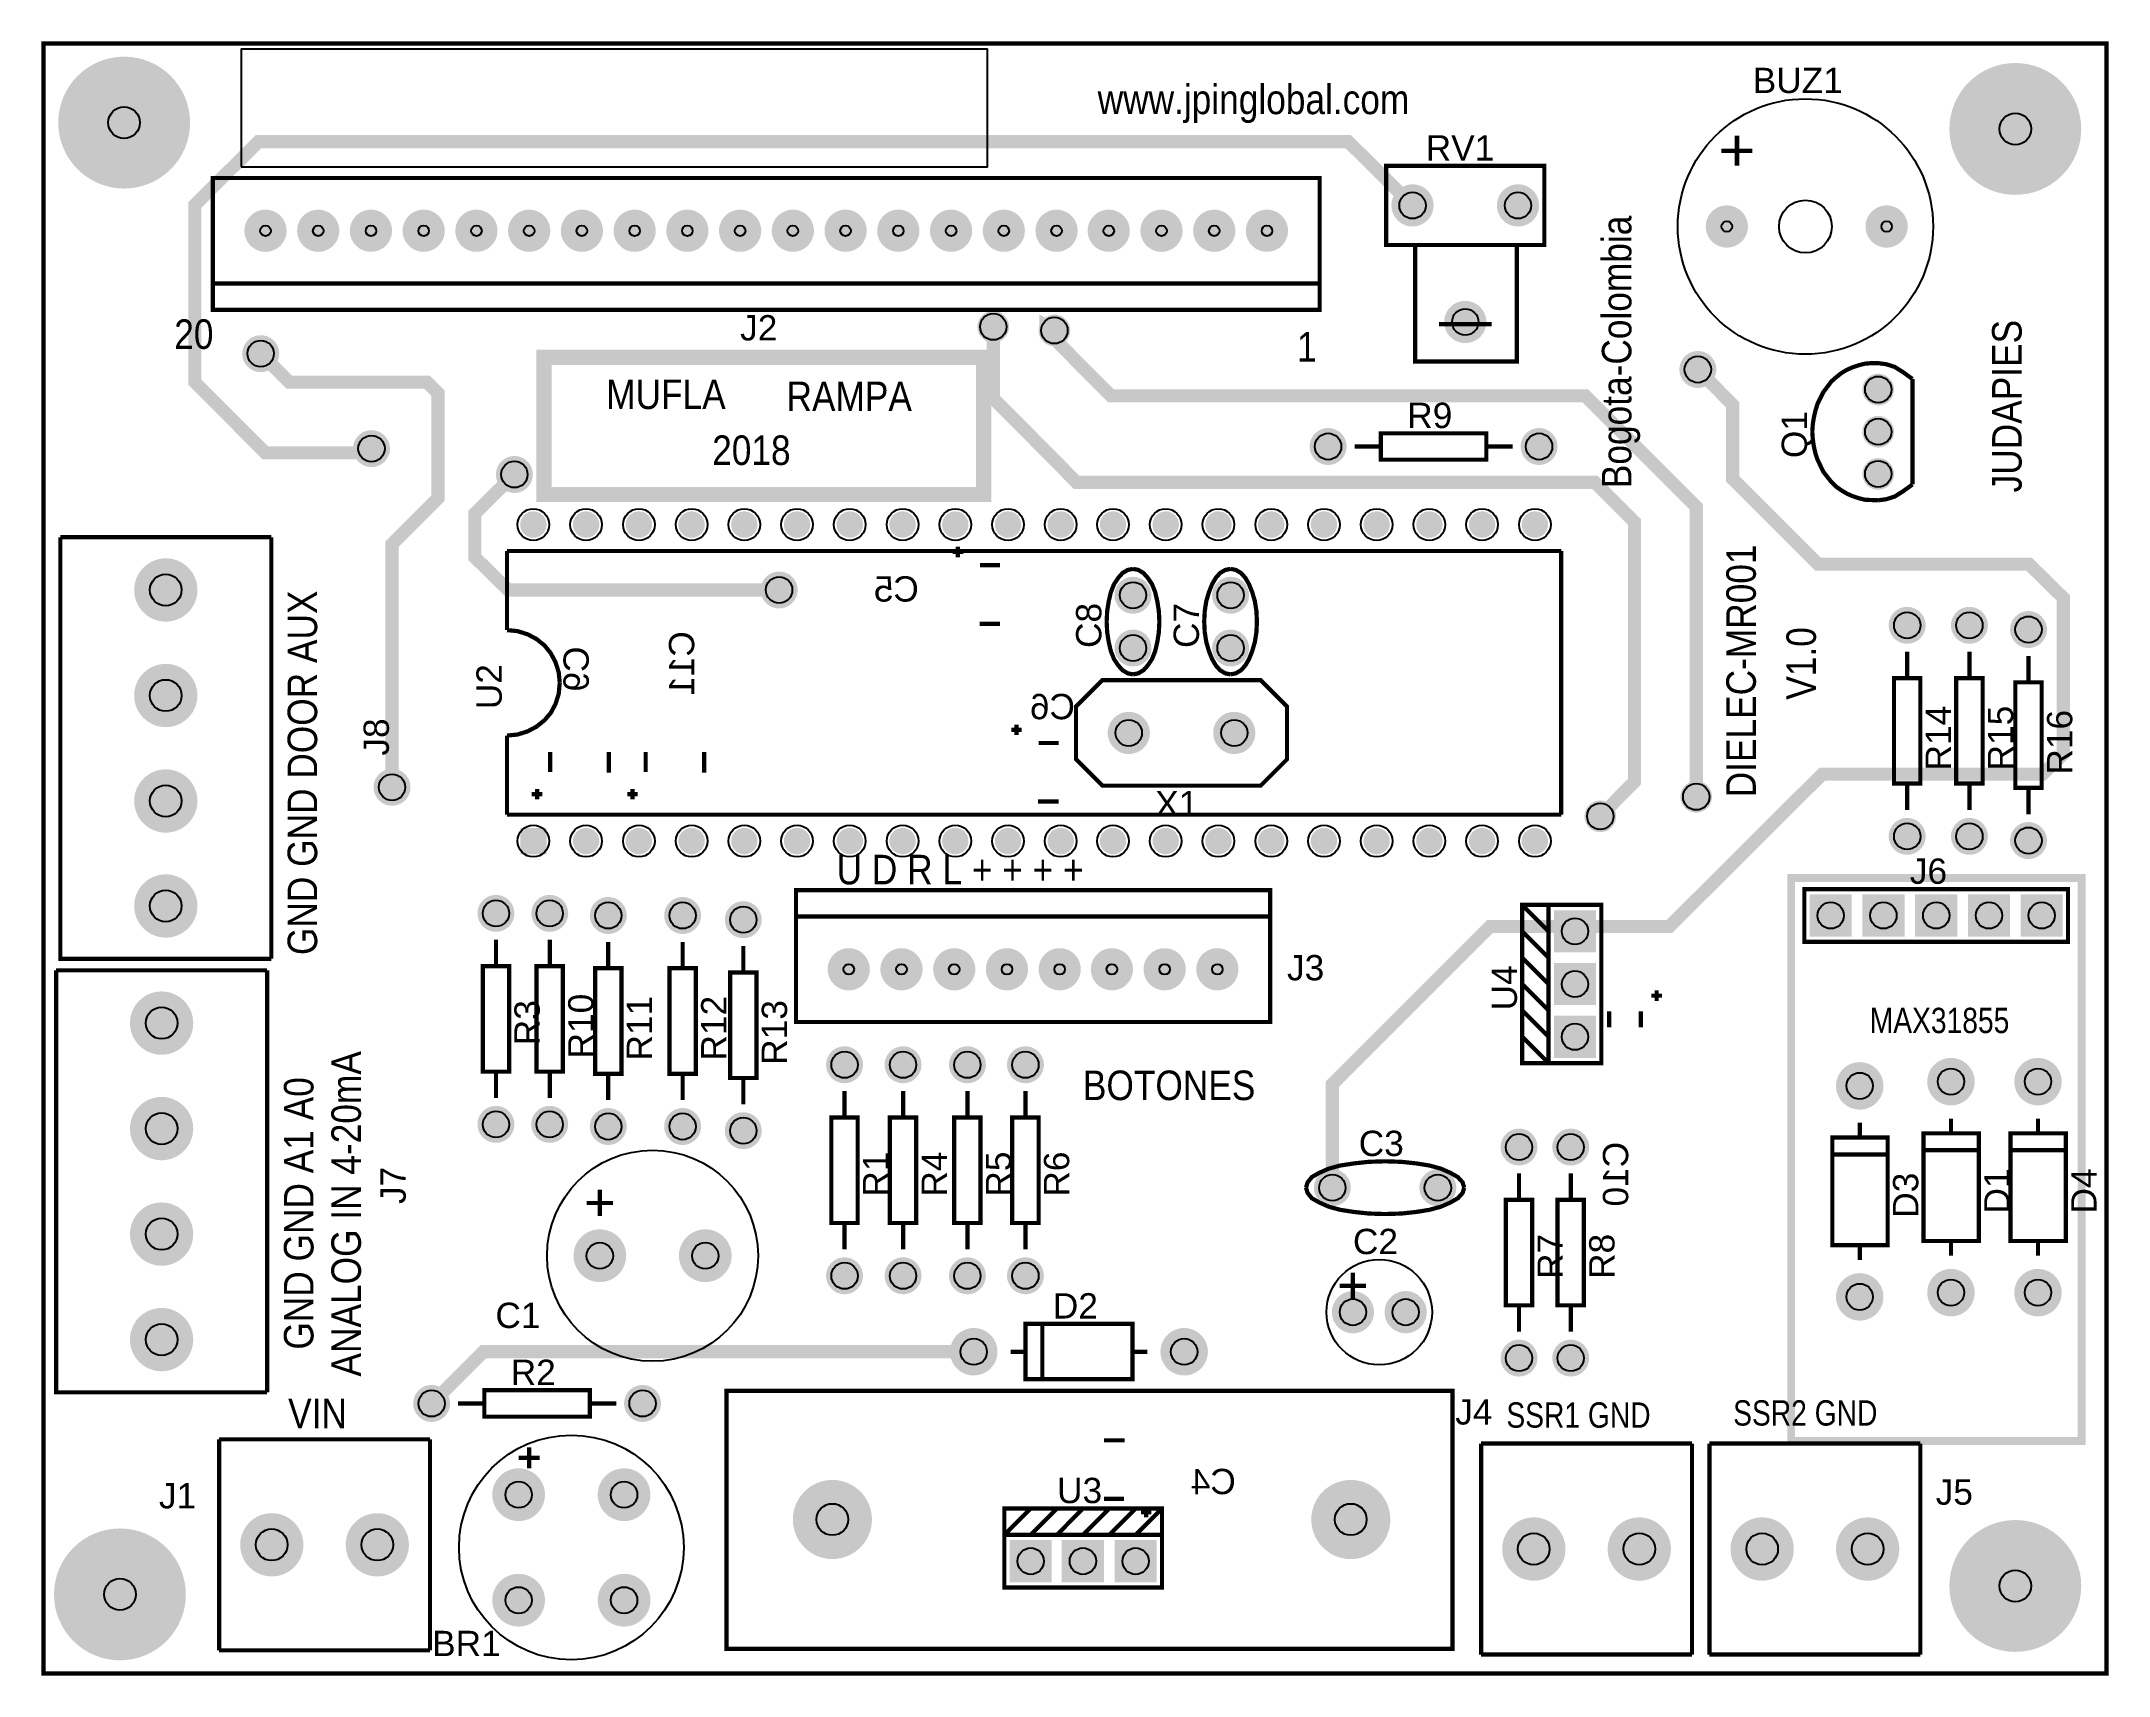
# Model space of a CAD drawing. Header units: inches. Extents: x -1.96 to 1.96, y -1.55 to 1.55.
import ezdxf

# ---------------------------------------------------------------- set-up
doc = ezdxf.new("R2010")
doc.units = ezdxf.units.IN
doc.layers.get('0').update_dxf_attribs({"linetype": 'CONTINUOUS'})

# ---------------------------------------------------------------- blocks, each defined once
blk = doc.blocks.new('EPAD')
at = {"const_width": 0.5}
blk.add_lwpolyline([(-0.25, 0, 1), (0.25, 0, 1)], format="xyb", close=True, dxfattribs=at)
blk = doc.blocks.new('RPAD')
blk.add_trace([(-0.5, -0.5), (-0.5, 0.5), (0.5, -0.5), (0.5, 0.5)])

msp = doc.modelspace()

# ---------------------------------------------------------------- linework, layer by layer
for points, const_width in [([(-1.956, -1.545), (1.956, -1.545), (1.956, 1.545), (-1.956, 1.545), (-1.956, -1.545)], 0.008), ([(-1.334, 0.777), (-1.338, 0.769), (-1.535, 0.769), (-1.669, 0.903), (-1.669, 1.239), (-1.548, 1.359), (0.518, 1.359), (0.64, 1.238)], 0.025), ([(-1.635, 1.04), (0.464, 1.04), (0.464, 1.29), (-1.635, 1.29), (-1.635, 1.04)], 0.008), ([(0.59, 1.163), (0.89, 1.163), (0.89, 1.313), (0.59, 1.313), (0.59, 1.163)], 0.008), ([(0.645, 0.942), (0.838, 0.942), (0.838, 1.163), (0.645, 1.163), (0.645, 0.942)], 0.008), ([(0.464, 1.09), (-1.635, 1.09)], 0.008), ([(-0.155, 1.008), (-0.155, 0.872), (-0.093, 0.81), (0.003, 0.713), (0.986, 0.713), (0.999, 0.7), (1.061, 0.638), (1.061, 0.146), (0.996, 0.08)], 0.025), ([(1.178, 0.117), (1.178, 0.667), (0.968, 0.877), (0.068, 0.877), (-0.055, 1.001), (-0.055, 1.01), (-0.039, 1.001)], 0.025), ([(0.79, 1.013), (0.69, 1.013)], 0.008), ([(-1.295, 0.135), (-1.295, 0.596), (-1.208, 0.683), (-1.208, 0.882), (-1.229, 0.903), (-1.49, 0.903), (-1.544, 0.957)], 0.025), ([(-1.007, 0.69), (-0.173, 0.69), (-0.173, 0.95), (-1.007, 0.95), (-1.007, 0.69)], 0.029), ([(1.523, 0.939), (1.51, 0.939), (1.498, 0.938), (1.486, 0.935), (1.474, 0.931), (1.463, 0.926), (1.453, 0.92), (1.443, 0.912), (1.434, 0.904), (1.419, 0.884), (1.408, 0.862), (1.404, 0.849), (1.401, 0.836), (1.399, 0.823), (1.398, 0.809)], 0.008), ([(1.523, 0.939), (1.538, 0.937), (1.554, 0.932), (1.57, 0.922), (1.588, 0.909)], 0.008), ([(0.915, -0.129), (1.127, -0.129), (1.417, 0.16), (1.835, 0.16), (1.874, 0.198), (1.874, 0.494), (1.809, 0.558), (1.409, 0.558), (1.247, 0.72), (1.247, 0.86), (1.181, 0.927)], 0.025), ([(1.588, 0.709), (1.588, 0.909)], 0.008), ([(0.53, 0.781), (0.58, 0.781)], 0.008), ([(0.58, 0.756), (0.78, 0.756), (0.78, 0.806), (0.58, 0.806), (0.58, 0.756)], 0.008), ([(0.78, 0.781), (0.83, 0.781)], 0.008), ([(1.523, 0.679), (1.498, 0.68), (1.486, 0.683), (1.474, 0.687), (1.463, 0.692), (1.453, 0.698), (1.443, 0.705), (1.434, 0.714), (1.419, 0.733), (1.408, 0.756), (1.404, 0.768), (1.401, 0.781), (1.399, 0.795), (1.398, 0.809)], 0.008), ([(-0.561, 0.509), (-1.075, 0.509), (-1.138, 0.571), (-1.138, 0.654), (-1.063, 0.728)], 0.025), ([(1.523, 0.679), (1.538, 0.681), (1.554, 0.686), (1.57, 0.696), (1.588, 0.709)], 0.008), ([(-1.524, 0.609), (-1.924, 0.609)], 0.008), ([(-1.524, -0.19), (-1.924, -0.19), (-1.924, 0.609)], 0.008), ([(-1.524, 0.609), (-1.524, -0.19)], 0.008), ([(-0.222, 0.571), (-0.222, 0.591)], 0.008), ([(-1.077, 0.433), (-1.077, 0.583)], 0.008), ([(-1.077, 0.583), (0.922, 0.583)], 0.008), ([(-0.212, 0.581), (-0.232, 0.581)], 0.008), ([(-0.142, 0.556), (-0.18, 0.556)], 0.008), ([(0.11, 0.549), (0.1, 0.547), (0.09, 0.541), (0.082, 0.532), (0.074, 0.52), (0.068, 0.505), (0.064, 0.488), (0.061, 0.469), (0.06, 0.449)], 0.008), ([(0.11, 0.549), (0.12, 0.547), (0.13, 0.541), (0.138, 0.532), (0.146, 0.52), (0.152, 0.505), (0.156, 0.488), (0.159, 0.469), (0.16, 0.449)], 0.008), ([(0.295, 0.549), (0.285, 0.547), (0.275, 0.541), (0.267, 0.532), (0.26, 0.52), (0.254, 0.505), (0.249, 0.488), (0.246, 0.469), (0.245, 0.449)], 0.008), ([(0.295, 0.549), (0.305, 0.547), (0.315, 0.541), (0.323, 0.532), (0.33, 0.52), (0.336, 0.505), (0.341, 0.488), (0.344, 0.469), (0.345, 0.449)], 0.008), ([(0.922, 0.583), (0.922, 0.083)], 0.008), ([(-0.977, 0.333), (-0.979, 0.353), (-0.985, 0.372), (-0.994, 0.389), (-1.006, 0.404), (-1.021, 0.416), (-1.038, 0.425), (-1.057, 0.431), (-1.077, 0.433)], 0.008), ([(-0.142, 0.445), (-0.181, 0.445)], 0.008), ([(0.11, 0.349), (0.1, 0.351), (0.09, 0.357), (0.082, 0.366), (0.074, 0.378), (0.068, 0.393), (0.064, 0.41), (0.061, 0.429), (0.06, 0.449)], 0.008), ([(0.11, 0.349), (0.12, 0.351), (0.13, 0.357), (0.138, 0.366), (0.146, 0.378), (0.152, 0.393), (0.156, 0.41), (0.159, 0.429), (0.16, 0.449)], 0.008), ([(0.295, 0.349), (0.285, 0.351), (0.275, 0.357), (0.267, 0.366), (0.26, 0.378), (0.254, 0.393), (0.249, 0.41), (0.246, 0.429), (0.245, 0.449)], 0.008), ([(0.295, 0.349), (0.305, 0.351), (0.315, 0.357), (0.323, 0.366), (0.33, 0.378), (0.336, 0.393), (0.341, 0.41), (0.344, 0.429), (0.345, 0.449)], 0.008), ([(1.578, 0.392), (1.578, 0.342)], 0.008), ([(1.696, 0.392), (1.696, 0.342)], 0.008), ([(1.808, 0.384), (1.808, 0.334)], 0.008), ([(-0.977, 0.333), (-0.979, 0.312), (-0.985, 0.293), (-0.994, 0.276), (-1.006, 0.262), (-1.021, 0.25), (-1.038, 0.241), (-1.057, 0.235), (-1.077, 0.233)], 0.008), ([(0.352, 0.138), (0.052, 0.138), (0.002, 0.188), (0.002, 0.288), (0.052, 0.338), (0.352, 0.338), (0.402, 0.288), (0.402, 0.188), (0.352, 0.138)], 0.008), ([(1.553, 0.142), (1.603, 0.142), (1.603, 0.342), (1.553, 0.342), (1.553, 0.142)], 0.008), ([(1.671, 0.142), (1.721, 0.142), (1.721, 0.342), (1.671, 0.342), (1.671, 0.142)], 0.008), ([(1.783, 0.134), (1.833, 0.134), (1.833, 0.334), (1.783, 0.334), (1.783, 0.134)], 0.008), ([(-1.077, 0.083), (-1.077, 0.233)], 0.008), ([(-0.101, 0.244), (-0.121, 0.244)], 0.008), ([(-0.111, 0.234), (-0.111, 0.254)], 0.008), ([(-0.995, 0.202), (-0.995, 0.164)], 0.008), ([(-0.884, 0.202), (-0.884, 0.163)], 0.008), ([(-0.814, 0.202), (-0.814, 0.164)], 0.008), ([(-0.703, 0.202), (-0.703, 0.163)], 0.008), ([(-0.031, 0.219), (-0.069, 0.219)], 0.008), ([(-1.01, 0.122), (-1.03, 0.122)], 0.008), ([(-1.02, 0.132), (-1.02, 0.112)], 0.008), ([(-0.829, 0.122), (-0.849, 0.122)], 0.008), ([(-0.839, 0.132), (-0.839, 0.112)], 0.008), ([(1.578, 0.142), (1.578, 0.092)], 0.008), ([(1.696, 0.142), (1.696, 0.092)], 0.008), ([(1.808, 0.134), (1.808, 0.084)], 0.008), ([(-1.077, 0.083), (0.922, 0.083)], 0.008), ([(-0.031, 0.108), (-0.07, 0.108)], 0.008), ([(1.358, -1.104), (1.909, -1.104), (1.909, -0.037), (1.358, -0.037), (1.358, -1.104)], 0.015), ([(-0.529, -0.31), (0.37, -0.31), (0.37, -0.06), (-0.529, -0.06), (-0.529, -0.31)], 0.008), ([(1.383, -0.158), (1.883, -0.158), (1.883, -0.058), (1.383, -0.058), (1.383, -0.158)], 0.008), ([(-0.529, -0.11), (0.37, -0.11)], 0.008), ([(0.488, -0.624), (0.488, -0.428), (0.787, -0.129), (0.915, -0.129), (0.919, -0.134), (0.948, -0.138)], 0.025), ([(0.898, -0.388), (0.998, -0.388), (0.998, -0.088), (0.898, -0.088), (0.898, -0.388), (0.848, -0.388), (0.848, -0.088), (0.898, -0.088)], 0.008), ([(0.898, -0.138), (0.848, -0.088)], 0.008), ([(-1.098, -0.154), (-1.098, -0.204)], 0.008), ([(-0.996, -0.154), (-0.996, -0.204)], 0.008), ([(-0.885, -0.158), (-0.885, -0.208)], 0.008), ([(-0.744, -0.158), (-0.744, -0.208)], 0.008), ([(0.898, -0.188), (0.848, -0.138)], 0.008), ([(-0.629, -0.166), (-0.629, -0.216)], 0.008), ([(0.898, -0.238), (0.848, -0.188)], 0.008), ([(-1.532, -0.212), (-1.932, -0.212)], 0.008), ([(-1.532, -1.012), (-1.932, -1.012), (-1.932, -0.212)], 0.008), ([(-1.532, -0.212), (-1.532, -1.012)], 0.008), ([(-1.123, -0.404), (-1.073, -0.404), (-1.073, -0.204), (-1.123, -0.204), (-1.123, -0.404)], 0.008), ([(-1.021, -0.404), (-0.971, -0.404), (-0.971, -0.204), (-1.021, -0.204), (-1.021, -0.404)], 0.008), ([(-0.91, -0.408), (-0.86, -0.408), (-0.86, -0.208), (-0.91, -0.208), (-0.91, -0.408)], 0.008), ([(-0.769, -0.408), (-0.719, -0.408), (-0.719, -0.208), (-0.769, -0.208), (-0.769, -0.408)], 0.008), ([(-0.654, -0.416), (-0.604, -0.416), (-0.604, -0.216), (-0.654, -0.216), (-0.654, -0.416)], 0.008), ([(0.898, -0.288), (0.848, -0.238)], 0.008), ([(1.113, -0.26), (1.093, -0.26)], 0.008), ([(1.103, -0.27), (1.103, -0.25)], 0.008), ([(0.898, -0.338), (0.848, -0.288)], 0.008), ([(1.013, -0.32), (1.013, -0.29)], 0.008), ([(1.073, -0.32), (1.073, -0.29)], 0.008), ([(0.898, -0.388), (0.848, -0.338)], 0.008), ([(-1.098, -0.404), (-1.098, -0.454)], 0.008), ([(-0.996, -0.404), (-0.996, -0.454)], 0.008), ([(-0.885, -0.408), (-0.885, -0.458)], 0.008), ([(-0.744, -0.408), (-0.744, -0.458)], 0.008), ([(-0.629, -0.416), (-0.629, -0.466)], 0.008), ([(-0.437, -0.441), (-0.437, -0.491)], 0.008), ([(-0.326, -0.441), (-0.326, -0.491)], 0.008), ([(-0.204, -0.441), (-0.204, -0.491)], 0.008), ([(-0.094, -0.441), (-0.094, -0.491)], 0.008), ([(-0.462, -0.691), (-0.412, -0.691), (-0.412, -0.491), (-0.462, -0.491), (-0.462, -0.691)], 0.008), ([(-0.351, -0.691), (-0.301, -0.691), (-0.301, -0.491), (-0.351, -0.491), (-0.351, -0.691)], 0.008), ([(-0.229, -0.691), (-0.179, -0.691), (-0.179, -0.491), (-0.229, -0.491), (-0.229, -0.691)], 0.008), ([(-0.119, -0.691), (-0.069, -0.691), (-0.069, -0.491), (-0.119, -0.491), (-0.119, -0.691)], 0.008), ([(1.488, -0.501), (1.488, -0.529)], 0.008), ([(1.661, -0.493), (1.661, -0.521)], 0.008), ([(1.826, -0.493), (1.826, -0.521)], 0.008), ([(1.436, -0.733), (1.541, -0.733), (1.541, -0.529), (1.436, -0.529), (1.436, -0.733)], 0.008), ([(1.609, -0.725), (1.714, -0.725), (1.714, -0.521), (1.609, -0.521), (1.609, -0.725)], 0.008), ([(1.774, -0.725), (1.879, -0.725), (1.879, -0.521), (1.774, -0.521), (1.774, -0.725)], 0.008), ([(0.438, -0.624), (0.441, -0.614), (0.449, -0.604), (0.463, -0.596), (0.481, -0.588), (0.503, -0.582), (0.529, -0.578), (0.557, -0.575), (0.588, -0.574)], 0.008), ([(0.738, -0.624), (0.735, -0.614), (0.726, -0.604), (0.712, -0.596), (0.694, -0.588), (0.672, -0.582), (0.647, -0.578), (0.619, -0.575), (0.588, -0.574)], 0.008), ([(1.54, -0.561), (1.437, -0.561)], 0.008), ([(1.713, -0.553), (1.61, -0.553)], 0.008), ([(1.878, -0.553), (1.775, -0.553)], 0.008), ([(-0.901, -0.628), (-0.901, -0.678)], 0.008), ([(0.438, -0.624), (0.441, -0.634), (0.449, -0.644), (0.463, -0.652), (0.481, -0.66), (0.503, -0.666), (0.529, -0.67), (0.557, -0.673), (0.588, -0.674)], 0.008), ([(0.738, -0.624), (0.735, -0.634), (0.726, -0.644), (0.712, -0.652), (0.694, -0.66), (0.672, -0.666), (0.647, -0.67), (0.619, -0.673), (0.588, -0.674)], 0.008), ([(0.842, -0.597), (0.842, -0.647)], 0.008), ([(0.94, -0.597), (0.94, -0.647)], 0.008), ([(-0.926, -0.653), (-0.876, -0.653)], 0.008), ([(0.817, -0.847), (0.867, -0.847), (0.867, -0.647), (0.817, -0.647), (0.817, -0.847)], 0.008), ([(0.915, -0.847), (0.965, -0.847), (0.965, -0.647), (0.915, -0.647), (0.915, -0.847)], 0.008), ([(-0.437, -0.691), (-0.437, -0.741)], 0.008), ([(-0.326, -0.691), (-0.326, -0.741)], 0.008), ([(-0.204, -0.691), (-0.204, -0.741)], 0.008), ([(-0.094, -0.691), (-0.094, -0.741)], 0.008), ([(1.488, -0.733), (1.488, -0.761)], 0.008), ([(1.661, -0.725), (1.661, -0.753)], 0.008), ([(1.826, -0.725), (1.826, -0.753)], 0.008), ([(0.527, -0.785), (0.527, -0.835)], 0.008), ([(0.502, -0.81), (0.552, -0.81)], 0.008), ([(0.842, -0.847), (0.842, -0.897)], 0.008), ([(0.94, -0.847), (0.94, -0.897)], 0.008), ([(-0.094, -0.987), (0.109, -0.987), (0.109, -0.882), (-0.094, -0.882), (-0.094, -0.987)], 0.008), ([(-0.062, -0.883), (-0.062, -0.986)], 0.008), ([(-0.192, -0.935), (-1.122, -0.935), (-1.22, -1.033)], 0.025), ([(-0.122, -0.935), (-0.094, -0.935)], 0.008), ([(0.109, -0.935), (0.137, -0.935)], 0.008), ([(-1.12, -1.058), (-0.92, -1.058), (-0.92, -1.008), (-1.12, -1.008), (-1.12, -1.058)], 0.008), ([(-0.661, -1.498), (0.716, -1.498), (0.716, -1.009), (-0.661, -1.009), (-0.661, -1.498)], 0.008), ([(-1.17, -1.033), (-1.12, -1.033)], 0.008), ([(-0.92, -1.033), (-0.87, -1.033)], 0.008), ([(-1.623, -1.101), (-1.623, -1.501)], 0.008), ([(-1.623, -1.101), (-1.223, -1.101)], 0.008), ([(-1.223, -1.101), (-1.223, -1.501)], 0.008), ([(-1.055, -1.136), (-1.015, -1.136)], 0.008), ([(-1.035, -1.116), (-1.035, -1.156)], 0.008), ([(0.055, -1.103), (0.094, -1.103)], 0.008), ([(0.77, -1.109), (0.77, -1.509)], 0.008), ([(0.77, -1.109), (1.17, -1.109)], 0.008), ([(1.17, -1.109), (1.17, -1.509)], 0.008), ([(1.203, -1.109), (1.203, -1.509)], 0.008), ([(1.203, -1.109), (1.603, -1.109)], 0.008), ([(1.603, -1.109), (1.603, -1.509)], 0.008), ([(0.055, -1.214), (0.093, -1.214)], 0.008), ([(-0.134, -1.282), (-0.134, -1.232), (0.165, -1.232), (0.165, -1.282)], 0.008), ([(-0.134, -1.282), (-0.084, -1.232)], 0.008), ([(-0.084, -1.282), (-0.034, -1.232)], 0.008), ([(-0.034, -1.282), (0.015, -1.232)], 0.008), ([(0.015, -1.282), (0.065, -1.232)], 0.008), ([(0.065, -1.282), (0.115, -1.232)], 0.008), ([(0.115, -1.282), (0.165, -1.232)], 0.008), ([(0.125, -1.239), (0.145, -1.239)], 0.008), ([(0.135, -1.229), (0.135, -1.249)], 0.008), ([(-0.134, -1.382), (0.165, -1.382), (0.165, -1.282), (-0.134, -1.282), (-0.134, -1.382)], 0.008), ([(-1.623, -1.501), (-1.223, -1.501)], 0.008), ([(0.77, -1.509), (1.17, -1.509)], 0.008), ([(1.203, -1.509), (1.603, -1.509)], 0.008)]:
    msp.add_lwpolyline(points, dxfattribs=dict(const_width=const_width))
msp.add_lwpolyline([(-1.581, 1.311), (-0.166, 1.311), (-0.166, 1.534), (-1.581, 1.534), (-1.581, 1.311)])
for centre, radius in [((-1.803, 1.395), 0.03), ((1.783, 1.383), 0.03), ((0.64, 1.238), 0.025), ((0.84, 1.238), 0.025), ((-1.535, 1.19), 0.01), ((-1.435, 1.19), 0.01), ((-1.335, 1.19), 0.01), ((-1.235, 1.19), 0.01), ((-1.135, 1.19), 0.01), ((-1.035, 1.19), 0.01), ((-0.935, 1.19), 0.01), ((-0.835, 1.19), 0.01), ((-0.735, 1.19), 0.01), ((-0.635, 1.19), 0.01), ((-0.535, 1.19), 0.01), ((-0.435, 1.19), 0.01), ((-0.335, 1.19), 0.01), ((-0.235, 1.19), 0.01), ((-0.135, 1.19), 0.01), ((-0.035, 1.19), 0.01), ((0.064, 1.19), 0.01), ((0.164, 1.19), 0.01), ((0.264, 1.19), 0.01), ((0.364, 1.19), 0.01), ((1.236, 1.198), 0.01), ((1.539, 1.198), 0.01), ((-0.155, 1.008), 0.025), ((-0.039, 1.001), 0.025), ((0.74, 1.017), 0.025), ((-1.544, 0.957), 0.025), ((1.181, 0.927), 0.025), ((1.523, 0.889), 0.025), ((1.523, 0.809), 0.025), ((-1.334, 0.777), 0.025), ((0.48, 0.781), 0.025), ((0.88, 0.781), 0.025), ((-1.063, 0.728), 0.025), ((1.523, 0.729), 0.025), ((-1.027, 0.633), 0.03), ((-0.927, 0.633), 0.03), ((-0.827, 0.633), 0.03), ((-0.727, 0.633), 0.03), ((-0.627, 0.633), 0.03), ((-0.527, 0.633), 0.03), ((-0.427, 0.633), 0.03), ((-0.327, 0.633), 0.03), ((-0.227, 0.633), 0.03), ((-0.127, 0.633), 0.03), ((-0.027, 0.633), 0.03), ((0.072, 0.633), 0.03), ((0.172, 0.633), 0.03), ((0.272, 0.633), 0.03), ((0.372, 0.633), 0.03), ((0.472, 0.633), 0.03), ((0.572, 0.633), 0.03), ((0.672, 0.633), 0.03), ((0.772, 0.633), 0.03), ((0.872, 0.633), 0.03), ((-1.724, 0.509), 0.03), ((-0.561, 0.509), 0.025), ((0.11, 0.499), 0.025), ((0.295, 0.499), 0.025), ((1.578, 0.442), 0.025), ((1.696, 0.442), 0.025), ((1.808, 0.434), 0.025), ((0.11, 0.399), 0.025), ((0.295, 0.399), 0.025), ((-1.724, 0.309), 0.03), ((0.102, 0.238), 0.025), ((0.302, 0.238), 0.025), ((-1.295, 0.135), 0.025), ((-1.724, 0.109), 0.03), ((1.178, 0.117), 0.025), ((0.996, 0.08), 0.025), ((-1.027, 0.033), 0.03), ((-0.927, 0.033), 0.03), ((-0.827, 0.033), 0.03), ((-0.727, 0.033), 0.03), ((-0.627, 0.033), 0.03), ((-0.527, 0.033), 0.03), ((-0.427, 0.033), 0.03), ((-0.327, 0.033), 0.03), ((-0.227, 0.033), 0.03), ((-0.127, 0.033), 0.03), ((-0.027, 0.033), 0.03), ((0.072, 0.033), 0.03), ((0.172, 0.033), 0.03), ((0.272, 0.033), 0.03), ((0.372, 0.033), 0.03), ((0.472, 0.033), 0.03), ((0.572, 0.033), 0.03), ((0.672, 0.033), 0.03), ((0.772, 0.033), 0.03), ((0.872, 0.033), 0.03), ((1.578, 0.042), 0.025), ((1.696, 0.042), 0.025), ((1.808, 0.034), 0.025), ((-1.724, -0.09), 0.03), ((-1.098, -0.104), 0.025), ((-0.996, -0.104), 0.025), ((-0.885, -0.108), 0.025), ((-0.744, -0.108), 0.025), ((-0.629, -0.116), 0.025), ((0.948, -0.138), 0.025), ((1.433, -0.108), 0.025), ((1.533, -0.108), 0.025), ((1.633, -0.108), 0.025), ((1.733, -0.108), 0.025), ((1.833, -0.108), 0.025), ((-0.429, -0.21), 0.01), ((-0.329, -0.21), 0.01), ((-0.229, -0.21), 0.01), ((-0.129, -0.21), 0.01), ((-0.029, -0.21), 0.01), ((0.07, -0.21), 0.01), ((0.17, -0.21), 0.01), ((0.27, -0.21), 0.01), ((0.948, -0.238), 0.025), ((-1.732, -0.312), 0.03), ((0.948, -0.338), 0.025), ((-0.437, -0.391), 0.025), ((-0.326, -0.391), 0.025), ((-0.204, -0.391), 0.025), ((-0.094, -0.391), 0.025), ((1.488, -0.431), 0.025), ((1.661, -0.423), 0.025), ((1.826, -0.423), 0.025), ((-1.732, -0.512), 0.03), ((-1.098, -0.504), 0.025), ((-0.996, -0.504), 0.025), ((-0.885, -0.508), 0.025), ((-0.744, -0.508), 0.025), ((-0.629, -0.516), 0.025), ((0.842, -0.547), 0.025), ((0.94, -0.547), 0.025), ((0.488, -0.624), 0.025), ((0.688, -0.624), 0.025), ((-1.732, -0.712), 0.03), ((-0.901, -0.753), 0.025), ((-0.701, -0.753), 0.025), ((-0.437, -0.791), 0.025), ((-0.326, -0.791), 0.025), ((-0.204, -0.791), 0.025), ((-0.094, -0.791), 0.025), ((1.488, -0.831), 0.025), ((1.661, -0.823), 0.025), ((1.826, -0.823), 0.025), ((0.527, -0.86), 0.025), ((0.627, -0.86), 0.025), ((-1.732, -0.912), 0.03), ((-0.192, -0.935), 0.025), ((0.207, -0.935), 0.025), ((0.842, -0.947), 0.025), ((0.94, -0.947), 0.025), ((-1.22, -1.033), 0.025), ((-0.82, -1.033), 0.025), ((-1.055, -1.206), 0.025), ((-0.855, -1.206), 0.025), ((-0.46, -1.253), 0.03), ((0.523, -1.253), 0.03), ((-1.523, -1.301), 0.03), ((-1.323, -1.301), 0.03), ((0.87, -1.309), 0.03), ((1.07, -1.309), 0.03), ((1.303, -1.309), 0.03), ((1.503, -1.309), 0.03), ((-0.084, -1.332), 0.025), ((0.015, -1.332), 0.025), ((0.115, -1.332), 0.025), ((-1.811, -1.395), 0.03), ((1.783, -1.379), 0.03), ((-1.055, -1.406), 0.025), ((-0.855, -1.406), 0.025)]:
    msp.add_circle(centre, radius)
at = {"layer": '12632256'}
for centre, radius in [((1.385, 1.198), 0.242), ((1.385, 1.198), 0.05), ((-0.801, -0.753), 0.2), ((0.577, -0.86), 0.1), ((-0.955, -1.306), 0.213)]:
    msp.add_circle(centre, radius, dxfattribs=at)

# ---------------------------------------------------------------- block references
for name, p, xscale, yscale in [('EPAD', (-1.803, 1.395), 0.25, 0.25), ('EPAD', (1.783, 1.383), 0.25, 0.25), ('EPAD', (0.64, 1.238), 0.08, 0.08), ('EPAD', (0.84, 1.238), 0.08, 0.08), ('EPAD', (-1.535, 1.19), 0.08, 0.08), ('EPAD', (-1.435, 1.19), 0.08, 0.08), ('EPAD', (-1.335, 1.19), 0.08, 0.08), ('EPAD', (-1.235, 1.19), 0.08, 0.08), ('EPAD', (-1.135, 1.19), 0.08, 0.08), ('EPAD', (-1.035, 1.19), 0.08, 0.08), ('EPAD', (-0.935, 1.19), 0.08, 0.08), ('EPAD', (-0.835, 1.19), 0.08, 0.08), ('EPAD', (-0.735, 1.19), 0.08, 0.08), ('EPAD', (-0.635, 1.19), 0.08, 0.08), ('EPAD', (-0.535, 1.19), 0.08, 0.08), ('EPAD', (-0.435, 1.19), 0.08, 0.08), ('EPAD', (-0.335, 1.19), 0.08, 0.08), ('EPAD', (-0.235, 1.19), 0.08, 0.08), ('EPAD', (-0.135, 1.19), 0.08, 0.08), ('EPAD', (-0.035, 1.19), 0.08, 0.08), ('EPAD', (0.064, 1.19), 0.08, 0.08), ('EPAD', (0.164, 1.19), 0.08, 0.08), ('EPAD', (0.264, 1.19), 0.08, 0.08), ('EPAD', (0.364, 1.19), 0.08, 0.08), ('EPAD', (1.236, 1.198), 0.08, 0.08), ('EPAD', (1.539, 1.198), 0.08, 0.08), ('EPAD', (-0.155, 1.008), 0.06, 0.06), ('EPAD', (-0.039, 1.001), 0.06, 0.06), ('EPAD', (0.74, 1.017), 0.08, 0.08), ('EPAD', (-1.544, 0.957), 0.07, 0.07), ('EPAD', (1.181, 0.927), 0.07, 0.07), ('EPAD', (1.523, 0.889), 0.06, 0.06), ('EPAD', (1.523, 0.809), 0.06, 0.06), ('EPAD', (-1.334, 0.777), 0.07, 0.07), ('EPAD', (0.48, 0.781), 0.07, 0.07), ('EPAD', (0.88, 0.781), 0.07, 0.07), ('EPAD', (-1.063, 0.728), 0.07, 0.07), ('EPAD', (1.523, 0.729), 0.06, 0.06), ('EPAD', (-1.027, 0.633), 0.05, 0.05), ('EPAD', (-0.927, 0.633), 0.05, 0.05), ('EPAD', (-0.827, 0.633), 0.05, 0.05), ('EPAD', (-0.727, 0.633), 0.05, 0.05), ('EPAD', (-0.627, 0.633), 0.05, 0.05), ('EPAD', (-0.527, 0.633), 0.05, 0.05), ('EPAD', (-0.427, 0.633), 0.05, 0.05), ('EPAD', (-0.327, 0.633), 0.05, 0.05), ('EPAD', (-0.227, 0.633), 0.05, 0.05), ('EPAD', (-0.127, 0.633), 0.05, 0.05), ('EPAD', (-0.027, 0.633), 0.05, 0.05), ('EPAD', (0.072, 0.633), 0.05, 0.05), ('EPAD', (0.172, 0.633), 0.05, 0.05), ('EPAD', (0.272, 0.633), 0.05, 0.05), ('EPAD', (0.372, 0.633), 0.05, 0.05), ('EPAD', (0.472, 0.633), 0.05, 0.05), ('EPAD', (0.572, 0.633), 0.05, 0.05), ('EPAD', (0.672, 0.633), 0.05, 0.05), ('EPAD', (0.772, 0.633), 0.05, 0.05), ('EPAD', (0.872, 0.633), 0.05, 0.05), ('EPAD', (-1.724, 0.509), 0.12, 0.12), ('EPAD', (-0.561, 0.509), 0.07, 0.07), ('EPAD', (0.11, 0.499), 0.07, 0.07), ('EPAD', (0.295, 0.499), 0.07, 0.07), ('EPAD', (1.578, 0.442), 0.07, 0.07), ('EPAD', (1.696, 0.442), 0.07, 0.07), ('EPAD', (0.11, 0.399), 0.07, 0.07), ('EPAD', (0.295, 0.399), 0.07, 0.07), ('EPAD', (1.808, 0.434), 0.07, 0.07), ('EPAD', (-1.724, 0.309), 0.12, 0.12), ('EPAD', (0.102, 0.238), 0.08, 0.08), ('EPAD', (0.302, 0.238), 0.08, 0.08), ('EPAD', (-1.724, 0.109), 0.12, 0.12), ('EPAD', (-1.295, 0.135), 0.07, 0.07), ('EPAD', (1.178, 0.117), 0.06, 0.06), ('EPAD', (0.996, 0.08), 0.06, 0.06), ('RPAD', (-1.027, 0.033), 0.05, 0.05), ('EPAD', (-0.927, 0.033), 0.05, 0.05), ('EPAD', (-0.827, 0.033), 0.05, 0.05), ('EPAD', (-0.727, 0.033), 0.05, 0.05), ('EPAD', (-0.627, 0.033), 0.05, 0.05), ('EPAD', (-0.527, 0.033), 0.05, 0.05), ('EPAD', (-0.427, 0.033), 0.05, 0.05), ('EPAD', (-0.327, 0.033), 0.05, 0.05), ('EPAD', (-0.227, 0.033), 0.05, 0.05), ('EPAD', (-0.127, 0.033), 0.05, 0.05), ('EPAD', (-0.027, 0.033), 0.05, 0.05), ('EPAD', (0.072, 0.033), 0.05, 0.05), ('EPAD', (0.172, 0.033), 0.05, 0.05), ('EPAD', (0.272, 0.033), 0.05, 0.05), ('EPAD', (0.372, 0.033), 0.05, 0.05), ('EPAD', (0.472, 0.033), 0.05, 0.05), ('EPAD', (0.572, 0.033), 0.05, 0.05), ('EPAD', (0.672, 0.033), 0.05, 0.05), ('EPAD', (0.772, 0.033), 0.05, 0.05), ('EPAD', (0.872, 0.033), 0.05, 0.05), ('EPAD', (1.578, 0.042), 0.07, 0.07), ('EPAD', (1.696, 0.042), 0.07, 0.07), ('EPAD', (1.808, 0.034), 0.07, 0.07), ('EPAD', (-1.724, -0.09), 0.12, 0.12), ('EPAD', (-1.098, -0.104), 0.07, 0.07), ('EPAD', (-0.996, -0.104), 0.07, 0.07), ('EPAD', (-0.885, -0.108), 0.07, 0.07), ('EPAD', (-0.744, -0.108), 0.07, 0.07), ('RPAD', (1.433, -0.108), 0.08, 0.08), ('RPAD', (1.533, -0.108), 0.08, 0.08), ('RPAD', (1.633, -0.108), 0.08, 0.08), ('RPAD', (1.733, -0.108), 0.08, 0.08), ('RPAD', (1.833, -0.108), 0.08, 0.08), ('EPAD', (-0.629, -0.116), 0.07, 0.07), ('EPAD', (-0.429, -0.21), 0.08, 0.08), ('EPAD', (-0.329, -0.21), 0.08, 0.08), ('EPAD', (-0.229, -0.21), 0.08, 0.08), ('EPAD', (-0.129, -0.21), 0.08, 0.08), ('EPAD', (-0.029, -0.21), 0.08, 0.08), ('EPAD', (0.07, -0.21), 0.08, 0.08), ('EPAD', (0.17, -0.21), 0.08, 0.08), ('EPAD', (0.27, -0.21), 0.08, 0.08), ('EPAD', (-1.732, -0.312), 0.12, 0.12), ('EPAD', (-0.437, -0.391), 0.07, 0.07), ('EPAD', (-0.326, -0.391), 0.07, 0.07), ('EPAD', (-0.204, -0.391), 0.07, 0.07), ('EPAD', (-0.094, -0.391), 0.07, 0.07), ('EPAD', (1.488, -0.431), 0.09, 0.09), ('EPAD', (1.661, -0.423), 0.09, 0.09), ('EPAD', (1.826, -0.423), 0.09, 0.09), ('EPAD', (-1.732, -0.512), 0.12, 0.12), ('EPAD', (-1.098, -0.504), 0.07, 0.07), ('EPAD', (-0.996, -0.504), 0.07, 0.07), ('EPAD', (-0.885, -0.508), 0.07, 0.07), ('EPAD', (-0.744, -0.508), 0.07, 0.07), ('EPAD', (-0.629, -0.516), 0.07, 0.07), ('EPAD', (0.842, -0.547), 0.07, 0.07), ('EPAD', (0.94, -0.547), 0.07, 0.07), ('EPAD', (0.488, -0.624), 0.07, 0.07), ('EPAD', (0.688, -0.624), 0.07, 0.07), ('EPAD', (-1.732, -0.712), 0.12, 0.12), ('EPAD', (-0.901, -0.753), 0.1, 0.1), ('EPAD', (-0.701, -0.753), 0.1, 0.1), ('EPAD', (-0.437, -0.791), 0.07, 0.07), ('EPAD', (-0.326, -0.791), 0.07, 0.07), ('EPAD', (-0.204, -0.791), 0.07, 0.07), ('EPAD', (-0.094, -0.791), 0.07, 0.07), ('EPAD', (1.661, -0.823), 0.09, 0.09), ('EPAD', (1.826, -0.823), 0.09, 0.09), ('EPAD', (0.527, -0.86), 0.08, 0.08), ('EPAD', (0.627, -0.86), 0.08, 0.08), ('EPAD', (1.488, -0.831), 0.09, 0.09), ('EPAD', (-1.732, -0.912), 0.12, 0.12), ('EPAD', (-0.192, -0.935), 0.09, 0.09), ('EPAD', (0.207, -0.935), 0.09, 0.09), ('EPAD', (0.842, -0.947), 0.07, 0.07), ('EPAD', (0.94, -0.947), 0.07, 0.07), ('EPAD', (-1.22, -1.033), 0.07, 0.07), ('EPAD', (-0.82, -1.033), 0.07, 0.07), ('EPAD', (-1.055, -1.206), 0.1, 0.1), ('EPAD', (-0.855, -1.206), 0.1, 0.1), ('EPAD', (-0.46, -1.253), 0.15, 0.15), ('EPAD', (0.523, -1.253), 0.15, 0.15), ('EPAD', (-1.523, -1.301), 0.12, 0.12), ('EPAD', (-1.323, -1.301), 0.12, 0.12), ('EPAD', (0.87, -1.309), 0.12, 0.12), ('EPAD', (1.07, -1.309), 0.12, 0.12), ('EPAD', (1.303, -1.309), 0.12, 0.12), ('EPAD', (1.503, -1.309), 0.12, 0.12), ('EPAD', (1.783, -1.379), 0.25, 0.25), ('EPAD', (-1.811, -1.395), 0.25, 0.25), ('RPAD', (-0.084, -1.332), 0.08, 0.08), ('RPAD', (0.015, -1.332), 0.08, 0.08), ('RPAD', (0.115, -1.332), 0.08, 0.08), ('EPAD', (-1.055, -1.406), 0.1, 0.1), ('EPAD', (-0.855, -1.406), 0.1, 0.1)]:
    msp.add_blockref(name, p, dxfattribs=dict(xscale=xscale, yscale=yscale))
at = {"xscale": 0.08, "yscale": 0.08, "rotation": 90}
for p in [(0.948, -0.138), (0.948, -0.238), (0.948, -0.338)]:
    msp.add_blockref('RPAD', p, dxfattribs=at)

# ---------------------------------------------------------------- texts
at = {"layer": '12632256'}
for s, height, width, p in [('BUZ1', 0.048, 1.041667, (1.285, 1.451)), ('www.jpinglobal.com', 0.056, 0.892857, (0.043, 1.411)), ('RV1', 0.048, 1.041667, (0.665, 1.323)), ('+', 0.08, 1.125, (1.22, 1.303)), ('20', 0.056, 0.892857, (-1.708, 0.966)), ('J2', 0.048, 1.041667, (-0.635, 0.982)), ('1', 0.056, 0.892857, (0.421, 0.942)), ('MUFLA', 0.056, 0.892857, (-0.889, 0.852)), ('RAMPA', 0.056, 0.892857, (-0.547, 0.848)), ('R9', 0.048, 1.041667, (0.63, 0.816)), ('2018', 0.056, 0.892857, (-0.688, 0.746)), ('X1', 0.048, 1.041667, (0.152, 0.08)), ('U D R L + + + +', 0.056, 0.892857, (-0.452, -0.049)), ('J6', 0.048, 1.041667, (1.583, -0.048)), ('J3', 0.048, 1.041667, (0.402, -0.231)), ('MAX31855', 0.048, 0.833333, (1.507, -0.331)), ('BOTONES', 0.056, 0.892857, (0.015, -0.458)), ('C3', 0.048, 1.041667, (0.538, -0.564)), ('C2', 0.048, 1.041667, (0.527, -0.75)), ('C1', 0.048, 1.041667, (-1.099, -0.89)), ('D2', 0.048, 1.041667, (-0.042, -0.872)), ('R2', 0.048, 1.041667, (-1.07, -0.998)), ('VIN', 0.056, 0.892857, (-1.492, -1.08)), ('J4', 0.048, 1.041667, (0.721, -1.073)), ('SSR1 GND', 0.048, 0.833333, (0.818, -1.079)), ('SSR2 GND', 0.048, 0.833333, (1.248, -1.075)), ('U3', 0.048, 1.041667, (-0.034, -1.222)), ('J1', 0.048, 1.041667, (-1.737, -1.232)), ('J5', 0.048, 1.041667, (1.632, -1.225)), ('BR1', 0.048, 1.041667, (-1.219, -1.512))]:
    msp.add_text(s, height=height, dxfattribs=dict(at, width=width)).set_placement(p)
for s, height, width, p in [('Bogota-Colombia', 0.056, 0.892857, (1.055, 0.702)), ('JUDAPIES', 0.056, 0.892857, (1.795, 0.694)), ('Q1', 0.048, 1.041667, (1.388, 0.759)), ('DIELEC-MR001', 0.056, 0.892857, (1.291, 0.116)), ('GND GND DOOR AUX', 0.056, 0.892857, (-1.437, -0.183)), ('C8', 0.048, 1.041667, (0.05, 0.399)), ('C7', 0.048, 1.041667, (0.235, 0.399)), ('V1.0', 0.056, 0.892857, (1.405, 0.301)), ('U2', 0.048, 1.041667, (-1.087, 0.283)), ('R14', 0.048, 1.041667, (1.661, 0.167)), ('R15', 0.048, 1.041667, (1.779, 0.167)), ('R16', 0.048, 1.041667, (1.891, 0.159)), ('J8', 0.048, 1.041667, (-1.301, 0.195)), ('U4', 0.048, 1.041667, (0.838, -0.288)), ('R3', 0.048, 1.041667, (-1.015, -0.354)), ('R10', 0.048, 1.041667, (-0.913, -0.379)), ('R11', 0.048, 1.041667, (-0.802, -0.383)), ('R12', 0.048, 1.041667, (-0.661, -0.383)), ('R13', 0.048, 1.041667, (-0.546, -0.391)), ('ANALOG IN 4-20mA', 0.056, 0.892857, (-1.354, -0.982)), ('GND GND A1 A0', 0.056, 0.892857, (-1.444, -0.931)), ('J7', 0.048, 1.041667, (-1.269, -0.655)), ('R1', 0.048, 1.041667, (-0.354, -0.641)), ('R4', 0.048, 1.041667, (-0.243, -0.641)), ('R5', 0.048, 1.041667, (-0.121, -0.641)), ('R6', 0.048, 1.041667, (-0.011, -0.641)), ('D3', 0.048, 1.041667, (1.599, -0.681)), ('D1', 0.048, 1.041667, (1.772, -0.673)), ('D4', 0.048, 1.041667, (1.937, -0.673)), ('R7', 0.048, 1.041667, (0.925, -0.797)), ('R8', 0.048, 1.041667, (1.023, -0.797))]:
    msp.add_text(s, height=height, rotation=90, dxfattribs=dict(at, width=width)).set_placement(p)
at = {"layer": '12632256', "text_generation_flag": 2, "width": 1.041667}
for s, p in [('C5', (-0.296, 0.487)), ('C6', (0, 0.264)), ('C4', (0.305, -1.205))]:
    msp.add_text(s, height=0.048, dxfattribs=at).set_placement(p)
for s, p in [('C9', (-0.922, 0.402)), ('C11', (-0.722, 0.431)), ('C10', (1.049, -0.537))]:
    msp.add_text(s, height=0.048, rotation=90, dxfattribs=at).set_placement(p)

doc.saveas('drawing.dxf')
